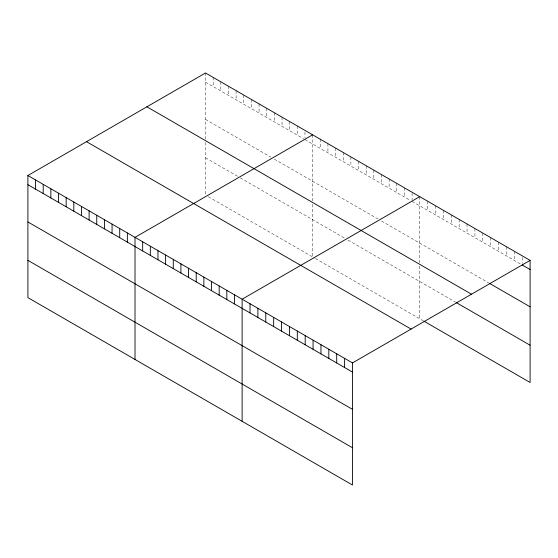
<?xml version="1.0" encoding="UTF-8"?>
<svg xmlns="http://www.w3.org/2000/svg" width="558" height="558" viewBox="0 0 558 558"><rect width="100%" height="100%" fill="white"/><g stroke="black" fill="none" stroke-linecap="round" stroke-linejoin="round"><path stroke-width="0.42" stroke-dasharray="2.79 2.09" d="M205.511 82.145L303.587 138.768M304.975 139.57L410.004 200.21M412.09 201.41L520.781 264.164M205.511 119.412L270.895 157.161M274.376 159.169L378.01 219.001M381.484 221.01L488.536 282.815M205.511 157.816L237.513 176.286M240.289 177.89L345.318 238.531M348.101 240.135L455.572 302.185M208.294 196.688L314.712 258.131M315.409 258.528L423.327 320.836M522.218 257.489L522.218 263.327M514.337 251.274L514.337 260.44M506.455 246.72L506.455 255.892M498.566 242.172L498.566 251.337M490.684 237.617L490.684 246.789M482.803 233.07L482.803 242.235M474.921 228.515L474.921 237.687M467.039 223.967L467.039 233.139M459.157 219.413L459.157 228.585M451.276 214.865L451.276 224.037M443.387 210.31L443.387 219.482M435.505 205.762L435.505 214.935M427.623 201.208L427.623 210.38M419.742 196.66L419.742 262.72M419.742 266.138L419.742 318.764M412.09 193.075L412.09 199.743M404.438 187.823L404.438 196.995M396.787 183.408L396.787 192.58M389.135 178.992L389.135 188.158M381.484 174.57L381.484 183.742M373.832 170.155L373.832 179.327M366.188 165.74L366.188 174.912M358.536 161.318L358.536 170.49M350.884 156.903L350.884 166.075M343.233 152.487L343.233 161.66M335.581 148.065L335.581 157.237M327.93 143.65L327.93 152.822M320.278 139.235L320.278 148.407M312.626 134.82L312.626 200.88M312.626 204.298L312.626 256.924M304.975 132.065L304.975 137.903M297.323 125.982L297.323 135.155M289.672 121.567L289.672 130.739M282.027 117.145L282.027 126.317M274.376 112.73L274.376 121.902M266.724 108.315L266.724 117.487M259.072 103.9L259.072 113.065M251.421 99.477L251.421 108.65M243.769 95.062L243.769 104.234M236.118 90.647L236.118 99.819M228.466 86.225L228.466 95.397M220.815 81.81L220.815 90.982M213.163 77.395L213.163 86.567M205.511 72.972L205.511 139.898M205.511 142.457L205.511 195.084"/><path stroke-width="0.84" d="M27.9 175.519L352.489 362.916L352.489 485.028L27.9 297.623L27.9 175.519L205.511 72.972L530.1 260.377L530.1 382.481L424.038 321.248M312.626 134.82L135.015 237.359L135.015 359.471M419.742 196.66L242.123 299.207L242.123 421.311M352.489 362.916L530.1 260.377M522.218 264.994L530.1 269.542M489.254 283.227L530.1 306.816M146.9 106.815L471.489 294.212M456.291 302.596L530.1 345.214M86.511 141.683L411.1 329.081M27.9 184.691L352.489 372.088M27.9 221.958L352.489 409.356M27.9 260.356L352.489 447.753M344.6 358.369L344.6 367.541M336.718 353.814L336.718 362.986M328.836 349.266L328.836 358.438M320.955 344.711L320.955 353.884M313.073 340.164L313.073 349.336M305.191 335.609L305.191 344.781M297.309 331.061L297.309 340.234M289.421 326.507L289.421 335.679M281.539 321.959L281.539 331.131M273.657 317.404L273.657 326.576M265.775 312.857L265.775 322.029M257.894 308.302L257.894 317.474M250.012 303.754L250.012 312.926M234.479 294.784L234.479 303.957M226.827 290.369L226.827 299.541M219.175 285.954L219.175 295.119M211.524 281.532L211.524 290.704M203.872 277.117L203.872 286.289M196.221 272.702L196.221 281.874M188.569 268.279L188.569 277.452M180.918 263.864L180.918 273.036M173.266 259.449L173.266 268.621M165.614 255.034L165.614 264.199M157.963 250.612L157.963 259.784M150.318 246.197L150.318 255.369M142.667 241.781L142.667 250.954M127.364 232.944L127.364 242.116M119.712 228.529L119.712 237.701M112.06 224.107L112.06 233.279M104.409 219.692L104.409 228.864M96.757 215.276L96.757 224.449M89.106 210.861L89.106 220.026M81.454 206.439L81.454 215.611M73.802 202.024L73.802 211.196M66.158 197.609L66.158 206.781M58.506 193.187L58.506 202.359M50.855 188.771L50.855 197.944M43.203 184.356L43.203 193.528M35.552 179.941L35.552 189.106"/></g></svg>
